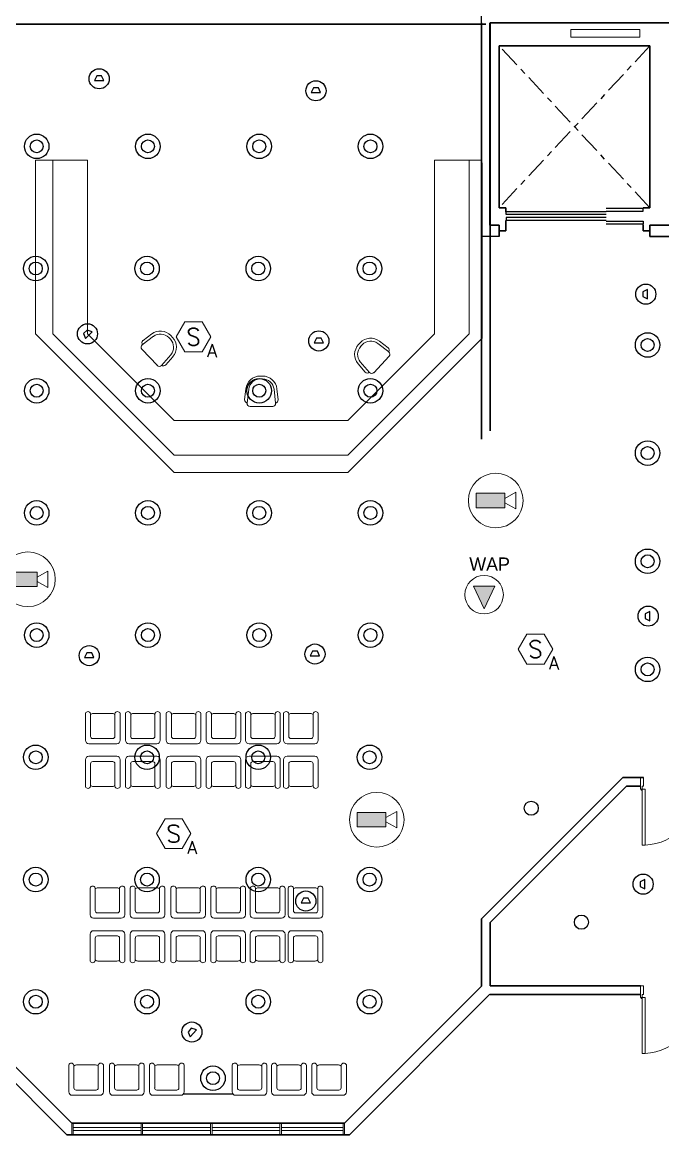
# Model space of a CAD drawing. Extents: x -15 to 31698, y 0 to 29135.
# Drawn here: x 18.99 to 30.06, y 329.3 to 348.53 of the extents above; entities that cross this region are included whole.
import ezdxf
from ezdxf.enums import TextEntityAlignment as Align

# ---------------------------------------------------------------- set-up
doc = ezdxf.new("R2010")
doc.units = 0
doc.header["$LTSCALE"] = 0.15
doc.linetypes.add('CENTERX2', pattern=[4, 2.5, -0.5, 0.5, -0.5])
doc.layers.get('0').update_dxf_attribs({"color": 252})
for name, color, linetype in [('0 ARCH', 252, 'Continuous'), ('0 fire alarm', 252, 'Continuous'), ('0 lum', 252, 'Continuous'), ('0 sockets', 252, 'Continuous'), ('C1', 252, 'Continuous'), ('CCTV', 4, 'Continuous'), ('d1', 252, 'Continuous'), ('grocol', 252, 'Continuous'), ('WINDOW', 252, 'Continuous')]:
    doc.layers.add(name, color=color, linetype=linetype)
for name, color, linetype, lineweight in [('anal', 252, 'Continuous', 20), ('DOOR', 252, 'Continuous', 20), ('E-LT-CKT-NM', 7, 'Continuous', 30), ('elev', 252, 'Continuous', 9), ('FUR', 252, 'Continuous', 9), ('T-CCTV', 7, 'Continuous', 0), ('T-FIRE-B', 4, 'Continuous', 0), ('T-STRUCTURED', 7, 'Continuous', 0), ('T-TEXT', 2, 'Continuous', 0), ('wall', 252, 'Continuous', 30)]:
    doc.layers.add(name, color=color, linetype=linetype, lineweight=lineweight)
doc.styles.add('ROMANS', font='ROMANS.shx', dxfattribs={"width": 0.8})
doc.styles.add('SDC-TEXT-ARB', font='sdc-arb.shx')

# ---------------------------------------------------------------- blocks, each defined once
blk = doc.blocks.new('2')
at = {"color": 3}
blk.add_circle((0, 0, 3.4), 0.122, dxfattribs=at)
blk = doc.blocks.new('5')
at = {"color": 3}
for radius in [0.212, 0.112]:
    blk.add_circle((0, 0, 4), radius, dxfattribs=at)
blk = doc.blocks.new('D200')
at = {"layer": 'DOOR'}
for points in [[(0.03, 0.2), (0.03, 1.17), (0.08, 1.17), (0.08, 0.2)], [(1.97, 0.2), (1.97, 1.17), (1.92, 1.17), (1.92, 0.2)], [(0.03, 0.2), (0, 0.2), (0, 0), (0.05, 0), (0.05, 0.15), (0.03, 0.15)], [(1.97, 0.2), (2, 0.2), (2, 0), (1.95, 0), (1.95, 0.15), (1.97, 0.15)]]:
    blk.add_lwpolyline(points, close=True, dxfattribs=at)
for centre in [(0.02, 0.21), (1.98, 0.21)]:
    blk.add_circle(centre, 0.01, dxfattribs=at)
for centre, start, end in [((0.027, 0.2), 0, 87.0492), ((1.97, 0.2), 92.9508, 180)]:
    blk.add_arc(centre, 0.971, start, end, dxfattribs=at)
blk = doc.blocks.new('ARCH')
at = {"layer": 'anal'}
for p, q in [((19.212, 343.146), (19.212, 346.146)), ((19.212, 346.146), (20.112, 346.146)), ((19.512, 343.146), (19.512, 346.146)), ((20.112, 343.146), (20.112, 346.146)), ((26.112, 343.146), (26.112, 346.146)), ((26.112, 346.146), (26.937, 346.146)), ((26.712, 343.146), (26.712, 346.146)), ((26.937, 346.1), (26.937, 343.071)), ((21.612, 340.746), (19.212, 343.146)), ((21.612, 341.046), (19.512, 343.146)), ((20.112, 343.146), (21.612, 341.646)), ((24.612, 341.646), (26.112, 343.146)), ((26.712, 343.146), (24.612, 341.046)), ((24.612, 340.746), (26.937, 343.071)), ((21.612, 341.646), (24.612, 341.646)), ((21.612, 341.046), (24.612, 341.046)), ((21.612, 340.746), (24.612, 340.746)), ((19.841, 329.5), (19.841, 329.3)), ((19.866, 329.5), (19.866, 329.3)), ((21.041, 329.5), (21.041, 329.3)), ((21.066, 329.5), (21.066, 329.3)), ((22.241, 329.5), (22.241, 329.3)), ((22.266, 329.5), (22.266, 329.3)), ((23.441, 329.5), (23.441, 329.3)), ((23.466, 329.5), (23.466, 329.3)), ((24.534, 329.5), (24.534, 329.3)), ((24.559, 329.5), (24.559, 329.3)), ((19.866, 329.425), (21.037, 329.425)), ((19.866, 329.425), (21.037, 329.425)), ((19.866, 329.375), (21.037, 329.375)), ((19.866, 329.375), (21.037, 329.375)), ((21.066, 329.425), (22.237, 329.425)), ((21.066, 329.425), (22.237, 329.425)), ((21.066, 329.375), (22.237, 329.375)), ((21.066, 329.375), (22.237, 329.375)), ((22.266, 329.425), (23.437, 329.425)), ((22.266, 329.425), (23.437, 329.425)), ((22.266, 329.375), (23.437, 329.375)), ((22.266, 329.375), (23.437, 329.375)), ((23.466, 329.425), (24.534, 329.425)), ((23.466, 329.375), (24.534, 329.375))]:
    blk.add_line(p, q, dxfattribs=at)
at = {"layer": 'C1'}
blk.add_line((22.633, 330), (21.767, 330), dxfattribs=at)
at = {"layer": 'd1', "linetype": 'CENTERX2'}
for p, q in [((29.838, 348.125), (27.228, 345.326)), ((29.838, 345.326), (27.228, 348.125))]:
    blk.add_line(p, q, dxfattribs=at)
at = {"layer": 'd1', "ltscale": 0.5}
for p, q in [((27.352, 345.206), (27.352, 345.256)), ((29.08, 345.256), (27.352, 345.256)), ((29.078, 345.316), (29.718, 345.316)), ((29.078, 345.266), (29.718, 345.266)), ((29.718, 345.266), (29.718, 345.316)), ((29.08, 345.206), (27.352, 345.206)), ((27.352, 345.156), (27.352, 345.106)), ((29.08, 345.156), (27.352, 345.156)), ((29.08, 345.106), (27.352, 345.106)), ((29.021, 345.106), (27.392, 345.106)), ((29.078, 345.096), (29.718, 345.096)), ((29.078, 345.046), (29.718, 345.046)), ((29.718, 345.096), (29.718, 345.046))]:
    blk.add_line(p, q, dxfattribs=at)
at = {"layer": 'elev'}
for p, q in [((28.467, 348.272), (28.467, 348.408)), ((28.467, 348.408), (29.664, 348.408)), ((29.664, 348.408), (29.664, 348.272)), ((29.664, 348.272), (28.467, 348.272))]:
    blk.add_line(p, q, dxfattribs=at)
at = {"layer": 'FUR'}
for p, q in [((21.073, 343.03), (21.223, 343.143)), ((21.555, 343.115), (21.583, 343.085)), ((21.059, 342.956), (21.253, 343.103)), ((21.519, 343.081), (21.547, 343.051)), ((24.828, 342.991), (24.8, 342.962)), ((24.864, 342.957), (24.836, 342.927)), ((25.324, 342.833), (25.13, 342.979)), ((25.31, 342.906), (25.16, 343.019)), ((21.321, 342.598), (21.053, 342.883)), ((21.395, 342.599), (21.553, 342.784)), ((21.469, 342.609), (21.591, 342.751)), ((25.062, 342.474), (25.33, 342.759)), ((24.914, 342.485), (24.792, 342.628)), ((24.988, 342.475), (24.83, 342.66)), ((23.14, 342.416), (23.099, 342.416)), ((23.14, 342.366), (23.099, 342.366)), ((22.83, 342.006), (22.85, 342.193)), ((22.874, 341.945), (22.9, 342.187)), ((23.365, 341.945), (23.339, 342.187)), ((23.408, 342.006), (23.388, 342.193)), ((22.924, 341.891), (23.315, 341.891)), ((20.078, 336.584), (20.078, 336.119)), ((20.168, 336.582), (20.168, 336.187)), ((20.543, 336.584), (20.213, 336.584)), ((20.588, 336.187), (20.588, 336.582)), ((20.678, 336.119), (20.678, 336.584)), ((20.77, 336.584), (20.77, 336.119)), ((20.86, 336.582), (20.86, 336.187)), ((21.235, 336.584), (20.905, 336.584)), ((21.28, 336.187), (21.28, 336.582)), ((21.37, 336.119), (21.37, 336.584)), ((21.474, 336.584), (21.474, 336.119)), ((21.564, 336.582), (21.564, 336.187)), ((21.939, 336.584), (21.609, 336.584)), ((21.984, 336.187), (21.984, 336.582)), ((22.074, 336.119), (22.074, 336.584)), ((22.165, 336.584), (22.165, 336.119)), ((22.255, 336.582), (22.255, 336.187)), ((22.63, 336.584), (22.3, 336.584)), ((22.675, 336.187), (22.675, 336.582)), ((22.765, 336.119), (22.765, 336.584)), ((22.847, 336.584), (22.847, 336.119)), ((22.937, 336.582), (22.937, 336.187)), ((23.312, 336.584), (22.982, 336.584)), ((23.357, 336.187), (23.357, 336.582)), ((23.447, 336.119), (23.447, 336.584)), ((23.503, 336.584), (23.503, 336.119)), ((23.593, 336.582), (23.593, 336.187)), ((23.968, 336.584), (23.638, 336.584)), ((24.013, 336.187), (24.013, 336.582)), ((24.103, 336.119), (24.103, 336.584)), ((20.138, 336.059), (20.618, 336.059)), ((20.205, 336.149), (20.55, 336.149)), ((20.83, 336.059), (21.31, 336.059)), ((20.897, 336.149), (21.242, 336.149)), ((21.534, 336.059), (22.014, 336.059)), ((21.601, 336.149), (21.946, 336.149)), ((22.225, 336.059), (22.705, 336.059)), ((22.293, 336.149), (22.638, 336.149)), ((22.907, 336.059), (23.387, 336.059)), ((22.974, 336.149), (23.319, 336.149)), ((23.563, 336.059), (24.043, 336.059)), ((23.63, 336.149), (23.975, 336.149)), ((20.138, 335.843), (20.618, 335.843)), ((20.83, 335.843), (21.31, 335.843)), ((21.534, 335.843), (22.014, 335.843)), ((22.225, 335.843), (22.705, 335.843)), ((22.907, 335.843), (23.387, 335.843)), ((23.563, 335.843), (24.043, 335.843)), ((20.078, 335.318), (20.078, 335.783)), ((20.168, 335.32), (20.168, 335.715)), ((20.205, 335.753), (20.55, 335.753)), ((20.588, 335.715), (20.588, 335.32)), ((20.678, 335.783), (20.678, 335.318)), ((20.77, 335.318), (20.77, 335.783)), ((20.86, 335.32), (20.86, 335.715)), ((20.897, 335.753), (21.242, 335.753)), ((21.28, 335.715), (21.28, 335.32)), ((21.37, 335.783), (21.37, 335.318)), ((21.474, 335.318), (21.474, 335.783)), ((21.564, 335.32), (21.564, 335.715)), ((21.601, 335.753), (21.946, 335.753)), ((21.984, 335.715), (21.984, 335.32)), ((22.074, 335.783), (22.074, 335.318)), ((22.165, 335.318), (22.165, 335.783)), ((22.255, 335.32), (22.255, 335.715)), ((22.293, 335.753), (22.638, 335.753)), ((22.675, 335.715), (22.675, 335.32)), ((22.765, 335.783), (22.765, 335.318)), ((22.847, 335.318), (22.847, 335.783)), ((22.937, 335.32), (22.937, 335.715)), ((22.974, 335.753), (23.319, 335.753)), ((23.357, 335.715), (23.357, 335.32)), ((23.447, 335.783), (23.447, 335.318)), ((23.503, 335.318), (23.503, 335.783)), ((23.593, 335.32), (23.593, 335.715)), ((23.63, 335.753), (23.975, 335.753)), ((24.013, 335.715), (24.013, 335.32)), ((24.103, 335.783), (24.103, 335.318)), ((20.543, 335.318), (20.213, 335.318)), ((21.235, 335.318), (20.905, 335.318)), ((21.939, 335.318), (21.609, 335.318)), ((22.63, 335.318), (22.3, 335.318)), ((23.312, 335.318), (22.982, 335.318)), ((23.968, 335.318), (23.638, 335.318)), ((20.158, 333.569), (20.158, 333.104)), ((20.248, 333.567), (20.248, 333.172)), ((20.623, 333.569), (20.293, 333.569)), ((20.668, 333.172), (20.668, 333.567)), ((20.758, 333.104), (20.758, 333.569)), ((20.85, 333.569), (20.85, 333.104)), ((20.94, 333.567), (20.94, 333.172)), ((21.315, 333.569), (20.985, 333.569)), ((21.36, 333.172), (21.36, 333.567)), ((21.45, 333.104), (21.45, 333.569)), ((21.554, 333.569), (21.554, 333.104)), ((21.644, 333.567), (21.644, 333.172)), ((22.019, 333.569), (21.689, 333.569)), ((22.064, 333.172), (22.064, 333.567)), ((22.154, 333.104), (22.154, 333.569)), ((22.246, 333.569), (22.246, 333.104)), ((22.336, 333.567), (22.336, 333.172)), ((22.711, 333.569), (22.381, 333.569)), ((22.756, 333.172), (22.756, 333.567)), ((22.846, 333.104), (22.846, 333.569)), ((22.928, 333.569), (22.928, 333.104)), ((23.018, 333.567), (23.018, 333.172)), ((23.393, 333.569), (23.063, 333.569)), ((23.438, 333.172), (23.438, 333.567)), ((23.528, 333.104), (23.528, 333.569)), ((23.583, 333.569), (23.583, 333.104)), ((23.673, 333.567), (23.673, 333.172)), ((24.048, 333.569), (23.718, 333.569)), ((24.093, 333.172), (24.093, 333.567)), ((24.183, 333.104), (24.183, 333.569)), ((20.286, 333.134), (20.631, 333.134)), ((20.978, 333.134), (21.323, 333.134)), ((21.682, 333.134), (22.027, 333.134)), ((22.373, 333.134), (22.718, 333.134)), ((23.055, 333.134), (23.4, 333.134)), ((23.711, 333.134), (24.056, 333.134)), ((20.218, 333.044), (20.698, 333.044)), ((20.91, 333.044), (21.39, 333.044)), ((21.614, 333.044), (22.094, 333.044)), ((22.306, 333.044), (22.786, 333.044)), ((22.988, 333.044), (23.468, 333.044)), ((23.643, 333.044), (24.123, 333.044)), ((20.158, 332.303), (20.158, 332.768)), ((20.218, 332.828), (20.698, 332.828)), ((20.286, 332.738), (20.631, 332.738)), ((20.758, 332.768), (20.758, 332.303)), ((20.85, 332.303), (20.85, 332.768)), ((20.91, 332.828), (21.39, 332.828)), ((20.978, 332.738), (21.323, 332.738)), ((21.45, 332.768), (21.45, 332.303)), ((21.554, 332.303), (21.554, 332.768)), ((21.614, 332.828), (22.094, 332.828)), ((21.682, 332.738), (22.027, 332.738)), ((22.154, 332.768), (22.154, 332.303)), ((22.246, 332.303), (22.246, 332.768)), ((22.306, 332.828), (22.786, 332.828)), ((22.373, 332.738), (22.718, 332.738)), ((22.846, 332.768), (22.846, 332.303)), ((22.928, 332.303), (22.928, 332.768)), ((22.988, 332.828), (23.468, 332.828)), ((23.055, 332.738), (23.4, 332.738)), ((23.528, 332.768), (23.528, 332.303)), ((23.583, 332.303), (23.583, 332.768)), ((23.643, 332.828), (24.123, 332.828)), ((23.711, 332.738), (24.056, 332.738)), ((24.183, 332.768), (24.183, 332.303)), ((20.248, 332.305), (20.248, 332.701)), ((20.668, 332.701), (20.668, 332.305)), ((20.94, 332.305), (20.94, 332.701)), ((21.36, 332.701), (21.36, 332.305)), ((21.644, 332.305), (21.644, 332.701)), ((22.064, 332.701), (22.064, 332.305)), ((22.336, 332.305), (22.336, 332.701)), ((22.756, 332.701), (22.756, 332.305)), ((23.018, 332.305), (23.018, 332.701)), ((23.438, 332.701), (23.438, 332.305)), ((23.673, 332.305), (23.673, 332.701)), ((24.093, 332.701), (24.093, 332.305)), ((20.623, 332.303), (20.293, 332.303)), ((21.315, 332.303), (20.985, 332.303)), ((22.019, 332.303), (21.689, 332.303)), ((22.711, 332.303), (22.381, 332.303)), ((23.393, 332.303), (23.063, 332.303)), ((24.048, 332.303), (23.718, 332.303)), ((19.789, 330.042), (19.789, 330.507)), ((19.879, 330.11), (19.879, 330.505)), ((19.924, 330.507), (20.254, 330.507)), ((20.299, 330.505), (20.299, 330.11)), ((20.389, 330.507), (20.389, 330.042)), ((20.493, 330.042), (20.493, 330.507)), ((20.583, 330.11), (20.583, 330.505)), ((20.628, 330.507), (20.958, 330.507)), ((21.003, 330.505), (21.003, 330.11)), ((21.093, 330.507), (21.093, 330.042)), ((21.185, 330.042), (21.185, 330.507)), ((21.275, 330.11), (21.275, 330.505)), ((21.32, 330.507), (21.65, 330.507)), ((21.695, 330.505), (21.695, 330.11)), ((21.785, 330.507), (21.785, 330.042)), ((22.615, 330.042), (22.615, 330.507)), ((22.705, 330.11), (22.705, 330.505)), ((22.75, 330.507), (23.08, 330.507)), ((23.125, 330.505), (23.125, 330.11)), ((23.215, 330.507), (23.215, 330.042)), ((23.297, 330.042), (23.297, 330.507)), ((23.387, 330.11), (23.387, 330.505)), ((23.432, 330.507), (23.762, 330.507)), ((23.807, 330.505), (23.807, 330.11)), ((23.897, 330.507), (23.897, 330.042)), ((23.989, 330.042), (23.989, 330.507)), ((24.079, 330.11), (24.079, 330.505)), ((24.124, 330.507), (24.454, 330.507)), ((24.499, 330.505), (24.499, 330.11)), ((24.589, 330.507), (24.589, 330.042)), ((20.261, 330.072), (19.916, 330.072)), ((20.965, 330.072), (20.62, 330.072)), ((21.657, 330.072), (21.312, 330.072)), ((23.088, 330.072), (22.743, 330.072)), ((23.77, 330.072), (23.425, 330.072)), ((24.461, 330.072), (24.116, 330.072)), ((20.329, 329.982), (19.849, 329.982)), ((21.033, 329.982), (20.553, 329.982)), ((21.725, 329.982), (21.245, 329.982)), ((23.155, 329.982), (22.675, 329.982)), ((23.837, 329.982), (23.357, 329.982)), ((24.529, 329.982), (24.049, 329.982))]:
    blk.add_line(p, q, dxfattribs=at)
for centre, radius, start, end in [((21.373, 342.943), 0.25, 43.2547, 127.1117), ((21.373, 342.943), 0.2, 43.2547, 127.1117), ((21.09, 342.917), 0.05, 128.285, 223.2547), ((21.103, 342.99), 0.05, 127.1117, 223.2547), ((21.401, 342.914), 0.2, 319.3977, 43.2547), ((21.401, 342.914), 0.25, 319.3977, 43.2547), ((24.982, 342.79), 0.25, 136.7453, 220.6023), ((24.982, 342.79), 0.2, 136.7453, 220.6023), ((25.01, 342.82), 0.25, 52.8883, 136.7453), ((25.01, 342.82), 0.2, 52.8883, 136.7453), ((25.28, 342.866), 0.05, 316.7453, 52.8883), ((25.293, 342.793), 0.05, 316.7453, 51.715), ((21.357, 342.632), 0.05, 223.2547, 318.2244), ((21.431, 342.641), 0.05, 223.2547, 319.3977), ((23.099, 342.166), 0.25, 90, 173.857), ((23.099, 342.166), 0.2, 90, 173.857), ((23.14, 342.166), 0.25, 6.143, 90), ((23.14, 342.166), 0.2, 6.143, 90), ((24.952, 342.518), 0.05, 220.6023, 316.7453), ((25.026, 342.509), 0.05, 221.7756, 316.7453), ((22.88, 342.001), 0.05, 173.857, 270), ((23.359, 342.001), 0.05, 270, 6.143), ((22.924, 341.941), 0.05, 175.0303, 270), ((23.315, 341.941), 0.05, 270, 4.9697)]:
    blk.add_arc(centre, radius, start, end, dxfattribs=at)
for centre, major_axis, start_param, end_param in [((20.122, 336.567), (-0.0339, 0.0339), 4.256093, 6.69338), ((20.213, 336.524), (-0.0424, 0.0424), -0.785398, 0.062664), ((20.543, 336.524), (0.0424, 0.0424), 6.220521, 7.068583), ((20.633, 336.567), (0.0339, 0.0339), 5.87299, 8.310278), ((20.814, 336.567), (-0.0339, 0.0339), 4.256093, 6.69338), ((20.905, 336.524), (-0.0424, 0.0424), -0.785398, 0.062664), ((21.235, 336.524), (0.0424, 0.0424), 6.220521, 7.068583), ((21.325, 336.567), (0.0339, 0.0339), 5.87299, 8.310278), ((21.518, 336.567), (-0.0339, 0.0339), 4.256093, 6.69338), ((21.609, 336.524), (-0.0424, 0.0424), -0.785398, 0.062664), ((21.939, 336.524), (0.0424, 0.0424), 6.220521, 7.068583), ((22.029, 336.567), (0.0339, 0.0339), 5.87299, 8.310278), ((22.21, 336.567), (-0.0339, 0.0339), 4.256093, 6.69338), ((22.3, 336.524), (-0.0424, 0.0424), -0.785398, 0.062664), ((22.63, 336.524), (0.0424, 0.0424), 6.220521, 7.068583), ((22.721, 336.567), (0.0339, 0.0339), 5.87299, 8.310278), ((22.892, 336.567), (-0.0339, 0.0339), 4.256093, 6.69338), ((22.982, 336.524), (-0.0424, 0.0424), -0.785398, 0.062664), ((23.312, 336.524), (0.0424, 0.0424), 6.220521, 7.068583), ((23.402, 336.567), (0.0339, 0.0339), 5.87299, 8.310278), ((23.547, 336.567), (-0.0339, 0.0339), 4.256093, 6.69338), ((23.638, 336.524), (-0.0424, 0.0424), -0.785398, 0.062664), ((23.968, 336.524), (0.0424, 0.0424), 6.220521, 7.068583), ((24.058, 336.567), (0.0339, 0.0339), 5.87299, 8.310278), ((20.205, 336.187), (0.0265, 0.0265), 2.356194, 3.926991), ((20.55, 336.187), (0.0265, 0.0265), 3.926991, 5.497787), ((20.897, 336.187), (0.0265, 0.0265), 2.356194, 3.926991), ((21.242, 336.187), (0.0265, 0.0265), 3.926991, 5.497787), ((21.601, 336.187), (0.0265, 0.0265), 2.356194, 3.926991), ((21.946, 336.187), (0.0265, 0.0265), 3.926991, 5.497787), ((22.293, 336.187), (0.0265, 0.0265), 2.356194, 3.926991), ((22.638, 336.187), (0.0265, 0.0265), 3.926991, 5.497787), ((22.974, 336.187), (0.0265, 0.0265), 2.356194, 3.926991), ((23.319, 336.187), (0.0265, 0.0265), 3.926991, 5.497787), ((23.63, 336.187), (0.0265, 0.0265), 2.356194, 3.926991), ((23.975, 336.187), (0.0265, 0.0265), 3.926991, 5.497787), ((20.138, 336.119), (-0.0424, 0.0424), 0.785398, 2.356194), ((20.618, 336.119), (0.0424, 0.0424), 3.926991, 5.497787), ((20.83, 336.119), (-0.0424, 0.0424), 0.785398, 2.356194), ((21.31, 336.119), (0.0424, 0.0424), 3.926991, 5.497787), ((21.534, 336.119), (-0.0424, 0.0424), 0.785398, 2.356194), ((22.014, 336.119), (0.0424, 0.0424), 3.926991, 5.497787), ((22.225, 336.119), (-0.0424, 0.0424), 0.785398, 2.356194), ((22.705, 336.119), (0.0424, 0.0424), 3.926991, 5.497787), ((22.907, 336.119), (-0.0424, 0.0424), 0.785398, 2.356194), ((23.387, 336.119), (0.0424, 0.0424), 3.926991, 5.497787), ((23.563, 336.119), (-0.0424, 0.0424), 0.785398, 2.356194), ((24.043, 336.119), (0.0424, 0.0424), 3.926991, 5.497787), ((20.203, 333.552), (-0.0339, 0.0339), 4.256093, 6.69338), ((20.293, 333.509), (-0.0424, 0.0424), -0.785398, 0.062664), ((20.623, 333.509), (0.0424, 0.0424), 6.220521, 7.068583), ((20.714, 333.552), (0.0339, 0.0339), 5.87299, 8.310278), ((20.895, 333.552), (-0.0339, 0.0339), 4.256093, 6.69338), ((20.985, 333.509), (-0.0424, 0.0424), -0.785398, 0.062664), ((21.315, 333.509), (0.0424, 0.0424), 6.220521, 7.068583), ((21.406, 333.552), (0.0339, 0.0339), 5.87299, 8.310278), ((21.599, 333.552), (-0.0339, 0.0339), 4.256093, 6.69338), ((21.689, 333.509), (-0.0424, 0.0424), -0.785398, 0.062664), ((22.019, 333.509), (0.0424, 0.0424), 6.220521, 7.068583), ((22.109, 333.552), (0.0339, 0.0339), 5.87299, 8.310278), ((22.291, 333.552), (-0.0339, 0.0339), 4.256093, 6.69338), ((22.381, 333.509), (-0.0424, 0.0424), -0.785398, 0.062664), ((22.711, 333.509), (0.0424, 0.0424), 6.220521, 7.068583), ((22.801, 333.552), (0.0339, 0.0339), 5.87299, 8.310278), ((22.972, 333.552), (-0.0339, 0.0339), 4.256093, 6.69338), ((23.063, 333.509), (-0.0424, 0.0424), -0.785398, 0.062664), ((23.393, 333.509), (0.0424, 0.0424), 6.220521, 7.068583), ((23.483, 333.552), (0.0339, 0.0339), 5.87299, 8.310278), ((23.628, 333.552), (-0.0339, 0.0339), 4.256093, 6.69338), ((23.718, 333.509), (-0.0424, 0.0424), -0.785398, 0.062664), ((24.048, 333.509), (0.0424, 0.0424), 6.220521, 7.068583), ((24.139, 333.552), (0.0339, 0.0339), 5.87299, 8.310278), ((20.218, 333.104), (-0.0424, 0.0424), 0.785398, 2.356194), ((20.286, 333.172), (0.0265, 0.0265), 2.356194, 3.926991), ((20.631, 333.172), (0.0265, 0.0265), 3.926991, 5.497787), ((20.698, 333.104), (0.0424, 0.0424), 3.926991, 5.497787), ((20.91, 333.104), (-0.0424, 0.0424), 0.785398, 2.356194), ((20.978, 333.172), (0.0265, 0.0265), 2.356194, 3.926991), ((21.323, 333.172), (0.0265, 0.0265), 3.926991, 5.497787), ((21.39, 333.104), (0.0424, 0.0424), 3.926991, 5.497787), ((21.614, 333.104), (-0.0424, 0.0424), 0.785398, 2.356194), ((21.682, 333.172), (0.0265, 0.0265), 2.356194, 3.926991), ((22.027, 333.172), (0.0265, 0.0265), 3.926991, 5.497787), ((22.094, 333.104), (0.0424, 0.0424), 3.926991, 5.497787), ((22.306, 333.104), (-0.0424, 0.0424), 0.785398, 2.356194), ((22.373, 333.172), (0.0265, 0.0265), 2.356194, 3.926991), ((22.718, 333.172), (0.0265, 0.0265), 3.926991, 5.497787), ((22.786, 333.104), (0.0424, 0.0424), 3.926991, 5.497787), ((22.988, 333.104), (-0.0424, 0.0424), 0.785398, 2.356194), ((23.055, 333.172), (0.0265, 0.0265), 2.356194, 3.926991), ((23.4, 333.172), (0.0265, 0.0265), 3.926991, 5.497787), ((23.468, 333.104), (0.0424, 0.0424), 3.926991, 5.497787), ((23.643, 333.104), (-0.0424, 0.0424), 0.785398, 2.356194), ((23.711, 333.172), (0.0265, 0.0265), 2.356194, 3.926991), ((24.056, 333.172), (0.0265, 0.0265), 3.926991, 5.497787), ((24.123, 333.104), (0.0424, 0.0424), 3.926991, 5.497787)]:
    blk.add_ellipse(centre, major_axis=major_axis, ratio=1, start_param=start_param, end_param=end_param, dxfattribs=at)
at = {"layer": 'FUR', "extrusion": (0, 0, -1)}
for centre, major_axis, start_param, end_param in [((20.138, 335.783), (0.0424, 0.0424), 3.926991, 5.497787), ((20.618, 335.783), (-0.0424, 0.0424), 0.785398, 2.356194), ((20.83, 335.783), (0.0424, 0.0424), 3.926991, 5.497787), ((21.31, 335.783), (-0.0424, 0.0424), 0.785398, 2.356194), ((21.534, 335.783), (0.0424, 0.0424), 3.926991, 5.497787), ((22.014, 335.783), (-0.0424, 0.0424), 0.785398, 2.356194), ((22.225, 335.783), (0.0424, 0.0424), 3.926991, 5.497787), ((22.705, 335.783), (-0.0424, 0.0424), 0.785398, 2.356194), ((22.907, 335.783), (0.0424, 0.0424), 3.926991, 5.497787), ((23.387, 335.783), (-0.0424, 0.0424), 0.785398, 2.356194), ((23.563, 335.783), (0.0424, 0.0424), 3.926991, 5.497787), ((24.043, 335.783), (-0.0424, 0.0424), 0.785398, 2.356194), ((20.205, 335.715), (0.0265, 0.0265), 3.926991, 5.497787), ((20.55, 335.715), (0.0265, 0.0265), -0.785398, 0.785398), ((20.897, 335.715), (0.0265, 0.0265), 3.926991, 5.497787), ((21.242, 335.715), (0.0265, 0.0265), -0.785398, 0.785398), ((21.601, 335.715), (0.0265, 0.0265), 3.926991, 5.497787), ((21.946, 335.715), (0.0265, 0.0265), -0.785398, 0.785398), ((22.293, 335.715), (0.0265, 0.0265), 3.926991, 5.497787), ((22.638, 335.715), (0.0265, 0.0265), -0.785398, 0.785398), ((22.974, 335.715), (0.0265, 0.0265), 3.926991, 5.497787), ((23.319, 335.715), (0.0265, 0.0265), -0.785398, 0.785398), ((23.63, 335.715), (0.0265, 0.0265), 3.926991, 5.497787), ((23.975, 335.715), (0.0265, 0.0265), -0.785398, 0.785398), ((20.122, 335.335), (0.0339, 0.0339), 1.1145, 3.551788), ((20.213, 335.378), (0.0424, 0.0424), 2.356194, 3.204257), ((20.543, 335.378), (-0.0424, 0.0424), 3.078929, 3.926991), ((20.633, 335.335), (-0.0339, 0.0339), 2.731397, 5.168685), ((20.814, 335.335), (0.0339, 0.0339), 1.1145, 3.551788), ((20.905, 335.378), (0.0424, 0.0424), 2.356194, 3.204257), ((21.235, 335.378), (-0.0424, 0.0424), 3.078929, 3.926991), ((21.325, 335.335), (-0.0339, 0.0339), 2.731397, 5.168685), ((21.518, 335.335), (0.0339, 0.0339), 1.1145, 3.551788), ((21.609, 335.378), (0.0424, 0.0424), 2.356194, 3.204257), ((21.939, 335.378), (-0.0424, 0.0424), 3.078929, 3.926991), ((22.029, 335.335), (-0.0339, 0.0339), 2.731397, 5.168685), ((22.21, 335.335), (0.0339, 0.0339), 1.1145, 3.551788), ((22.3, 335.378), (0.0424, 0.0424), 2.356194, 3.204257), ((22.63, 335.378), (-0.0424, 0.0424), 3.078929, 3.926991), ((22.721, 335.335), (-0.0339, 0.0339), 2.731397, 5.168685), ((22.892, 335.335), (0.0339, 0.0339), 1.1145, 3.551788), ((22.982, 335.378), (0.0424, 0.0424), 2.356194, 3.204257), ((23.312, 335.378), (-0.0424, 0.0424), 3.078929, 3.926991), ((23.402, 335.335), (-0.0339, 0.0339), 2.731397, 5.168685), ((23.547, 335.335), (0.0339, 0.0339), 1.1145, 3.551788), ((23.638, 335.378), (0.0424, 0.0424), 2.356194, 3.204257), ((23.968, 335.378), (-0.0424, 0.0424), 3.078929, 3.926991), ((24.058, 335.335), (-0.0339, 0.0339), 2.731397, 5.168685), ((20.218, 332.768), (0.0424, 0.0424), 3.926991, 5.497787), ((20.286, 332.701), (0.0265, 0.0265), 3.926991, 5.497787), ((20.631, 332.701), (0.0265, 0.0265), -0.785398, 0.785398), ((20.698, 332.768), (-0.0424, 0.0424), 0.785398, 2.356194), ((20.91, 332.768), (0.0424, 0.0424), 3.926991, 5.497787), ((20.978, 332.701), (0.0265, 0.0265), 3.926991, 5.497787), ((21.323, 332.701), (0.0265, 0.0265), -0.785398, 0.785398), ((21.39, 332.768), (-0.0424, 0.0424), 0.785398, 2.356194), ((21.614, 332.768), (0.0424, 0.0424), 3.926991, 5.497787), ((21.682, 332.701), (0.0265, 0.0265), 3.926991, 5.497787), ((22.027, 332.701), (0.0265, 0.0265), -0.785398, 0.785398), ((22.094, 332.768), (-0.0424, 0.0424), 0.785398, 2.356194), ((22.306, 332.768), (0.0424, 0.0424), 3.926991, 5.497787), ((22.373, 332.701), (0.0265, 0.0265), 3.926991, 5.497787), ((22.718, 332.701), (0.0265, 0.0265), -0.785398, 0.785398), ((22.786, 332.768), (-0.0424, 0.0424), 0.785398, 2.356194), ((22.988, 332.768), (0.0424, 0.0424), 3.926991, 5.497787), ((23.055, 332.701), (0.0265, 0.0265), 3.926991, 5.497787), ((23.4, 332.701), (0.0265, 0.0265), -0.785398, 0.785398), ((23.468, 332.768), (-0.0424, 0.0424), 0.785398, 2.356194), ((23.643, 332.768), (0.0424, 0.0424), 3.926991, 5.497787), ((23.711, 332.701), (0.0265, 0.0265), 3.926991, 5.497787), ((24.056, 332.701), (0.0265, 0.0265), -0.785398, 0.785398), ((24.123, 332.768), (-0.0424, 0.0424), 0.785398, 2.356194), ((20.203, 332.321), (0.0339, 0.0339), 1.1145, 3.551788), ((20.293, 332.363), (0.0424, 0.0424), 2.356194, 3.204257), ((20.623, 332.363), (-0.0424, 0.0424), 3.078929, 3.926991), ((20.714, 332.321), (-0.0339, 0.0339), 2.731397, 5.168685), ((20.895, 332.321), (0.0339, 0.0339), 1.1145, 3.551788), ((20.985, 332.363), (0.0424, 0.0424), 2.356194, 3.204257), ((21.315, 332.363), (-0.0424, 0.0424), 3.078929, 3.926991), ((21.406, 332.321), (-0.0339, 0.0339), 2.731397, 5.168685), ((21.599, 332.321), (0.0339, 0.0339), 1.1145, 3.551788), ((21.689, 332.363), (0.0424, 0.0424), 2.356194, 3.204257), ((22.019, 332.363), (-0.0424, 0.0424), 3.078929, 3.926991), ((22.109, 332.321), (-0.0339, 0.0339), 2.731397, 5.168685), ((22.291, 332.321), (0.0339, 0.0339), 1.1145, 3.551788), ((22.381, 332.363), (0.0424, 0.0424), 2.356194, 3.204257), ((22.711, 332.363), (-0.0424, 0.0424), 3.078929, 3.926991), ((22.801, 332.321), (-0.0339, 0.0339), 2.731397, 5.168685), ((22.972, 332.321), (0.0339, 0.0339), 1.1145, 3.551788), ((23.063, 332.363), (0.0424, 0.0424), 2.356194, 3.204257), ((23.393, 332.363), (-0.0424, 0.0424), 3.078929, 3.926991), ((23.483, 332.321), (-0.0339, 0.0339), 2.731397, 5.168685), ((23.628, 332.321), (0.0339, 0.0339), 1.1145, 3.551788), ((23.718, 332.363), (0.0424, 0.0424), 2.356194, 3.204257), ((24.048, 332.363), (-0.0424, 0.0424), 3.078929, 3.926991), ((24.139, 332.321), (-0.0339, 0.0339), 2.731397, 5.168685), ((19.834, 330.49), (-0.0339, 0.0339), 5.87299, 8.310278), ((19.924, 330.447), (-0.0424, 0.0424), 6.220521, 7.068583), ((20.254, 330.447), (0.0424, 0.0424), -0.785398, 0.062664), ((20.344, 330.49), (0.0339, 0.0339), 4.256093, 6.69338), ((20.537, 330.49), (-0.0339, 0.0339), 5.87299, 8.310278), ((20.628, 330.447), (-0.0424, 0.0424), 6.220521, 7.068583), ((20.958, 330.447), (0.0424, 0.0424), -0.785398, 0.062664), ((21.048, 330.49), (0.0339, 0.0339), 4.256093, 6.69338), ((21.229, 330.49), (-0.0339, 0.0339), 5.87299, 8.310278), ((21.32, 330.447), (-0.0424, 0.0424), 6.220521, 7.068583), ((21.65, 330.447), (0.0424, 0.0424), -0.785398, 0.062664), ((21.74, 330.49), (0.0339, 0.0339), 4.256093, 6.69338), ((22.66, 330.49), (-0.0339, 0.0339), 5.87299, 8.310278), ((22.75, 330.447), (-0.0424, 0.0424), 6.220521, 7.068583), ((23.08, 330.447), (0.0424, 0.0424), -0.785398, 0.062664), ((23.171, 330.49), (0.0339, 0.0339), 4.256093, 6.69338), ((23.342, 330.49), (-0.0339, 0.0339), 5.87299, 8.310278), ((23.432, 330.447), (-0.0424, 0.0424), 6.220521, 7.068583), ((23.762, 330.447), (0.0424, 0.0424), -0.785398, 0.062664), ((23.852, 330.49), (0.0339, 0.0339), 4.256093, 6.69338), ((24.034, 330.49), (-0.0339, 0.0339), 5.87299, 8.310278), ((24.124, 330.447), (-0.0424, 0.0424), 6.220521, 7.068583), ((24.454, 330.447), (0.0424, 0.0424), -0.785398, 0.062664), ((24.544, 330.49), (0.0339, 0.0339), 4.256093, 6.69338), ((19.849, 330.042), (-0.0424, 0.0424), 3.926991, 5.497787), ((19.916, 330.11), (0.0265, 0.0265), 2.356194, 3.926991), ((20.261, 330.11), (0.0265, 0.0265), 0.785398, 2.356194), ((20.329, 330.042), (0.0424, 0.0424), 0.785398, 2.356194), ((20.553, 330.042), (-0.0424, 0.0424), 3.926991, 5.497787), ((20.62, 330.11), (0.0265, 0.0265), 2.356194, 3.926991), ((20.965, 330.11), (0.0265, 0.0265), 0.785398, 2.356194), ((21.033, 330.042), (0.0424, 0.0424), 0.785398, 2.356194), ((21.245, 330.042), (-0.0424, 0.0424), 3.926991, 5.497787), ((21.312, 330.11), (0.0265, 0.0265), 2.356194, 3.926991), ((21.657, 330.11), (0.0265, 0.0265), 0.785398, 2.356194), ((21.725, 330.042), (0.0424, 0.0424), 0.785398, 2.356194), ((22.675, 330.042), (-0.0424, 0.0424), 3.926991, 5.497787), ((22.743, 330.11), (0.0265, 0.0265), 2.356194, 3.926991), ((23.088, 330.11), (0.0265, 0.0265), 0.785398, 2.356194), ((23.155, 330.042), (0.0424, 0.0424), 0.785398, 2.356194), ((23.357, 330.042), (-0.0424, 0.0424), 3.926991, 5.497787), ((23.425, 330.11), (0.0265, 0.0265), 2.356194, 3.926991), ((23.77, 330.11), (0.0265, 0.0265), 0.785398, 2.356194), ((23.837, 330.042), (0.0424, 0.0424), 0.785398, 2.356194), ((24.049, 330.042), (-0.0424, 0.0424), 3.926991, 5.497787), ((24.116, 330.11), (0.0265, 0.0265), 2.356194, 3.926991), ((24.461, 330.11), (0.0265, 0.0265), 0.785398, 2.356194), ((24.529, 330.042), (0.0424, 0.0424), 0.785398, 2.356194)]:
    blk.add_ellipse(centre, major_axis=major_axis, ratio=1, start_param=start_param, end_param=end_param, dxfattribs=at)
at = {"layer": 'grocol', "ltscale": 0.5}
for p, q in [((26.927, 344.826), (26.927, 348.67)), ((27.068, 345.026), (27.068, 348.525)), ((27.068, 348.52), (27.068, 344.826)), ((27.068, 344.826), (26.927, 344.826))]:
    blk.add_line(p, q, dxfattribs=at)
at = {"layer": 'wall'}
for p, q in [((27, 348.7), (17.4, 348.7)), ((27, 348.5), (17.4, 348.5)), ((26.923, 348.52), (26.923, 341.323)), ((36.527, 348.525), (27.073, 348.525)), ((27.073, 348.52), (27.073, 341.47)), ((36.675, 348.525), (27.075, 348.525)), ((27.228, 345.326), (27.228, 348.125)), ((27.228, 348.125), (29.838, 348.125)), ((29.838, 348.125), (29.838, 345.326)), ((27.228, 345.326), (27.348, 345.326)), ((27.348, 345.266), (27.348, 345.326)), ((27.348, 345.326), (27.348, 345.255)), ((29.718, 345.326), (29.838, 345.326)), ((27.348, 345.106), (27.348, 344.926)), ((29.718, 345.036), (29.718, 344.926)), ((27.228, 345.026), (27.068, 345.026)), ((27.228, 345.026), (27.228, 344.826)), ((27.348, 344.926), (27.228, 344.926)), ((29.718, 344.926), (29.838, 344.926)), ((29.838, 345.026), (29.838, 344.826)), ((30.238, 345.026), (29.838, 345.026)), ((30.238, 344.826), (29.838, 344.826)), ((29.369, 335.475), (26.925, 333.031)), ((29.725, 335.475), (29.369, 335.475)), ((29.431, 335.325), (27.075, 332.969)), ((29.675, 335.325), (29.431, 335.325)), ((26.925, 333.031), (26.925, 331.866)), ((27.075, 332.969), (27.075, 331.875)), ((19.841, 329.5), (17.475, 331.866)), ((26.925, 331.866), (24.559, 329.5)), ((29.675, 331.875), (27.075, 331.875)), ((19.759, 329.3), (17.4, 331.659)), ((27.071, 331.729), (24.641, 329.3)), ((29.675, 331.725), (27.075, 331.725)), ((24.559, 329.5), (19.841, 329.5)), ((24.641, 329.3), (19.759, 329.3))]:
    blk.add_line(p, q, dxfattribs=at)
at = {"layer": 'WINDOW', "linetype": 'CENTERX2'}
blk.add_line((27.228, 344.826), (27.068, 344.826), dxfattribs=at)
at = {"layer": 'DOOR', "xscale": -1, "rotation": 180}
for p in [(29.675, 335.475), (29.675, 331.875)]:
    blk.add_blockref('D200', p, dxfattribs=at)
blk = doc.blocks.new('sound')
at = {"color": 2}
for p, q in [((157.806, 349.721), (157.724, 349.682)), ((157.724, 349.682), (157.724, 349.597)), ((157.806, 349.558), (157.806, 349.721)), ((157.724, 349.597), (157.806, 349.558))]:
    blk.add_line(p, q, dxfattribs=at)
blk.add_circle((157.774, 349.64), 0.174, dxfattribs=at)
blk = doc.blocks.new('LEGEND_dwg_WAP-CEILING-1155327-TELECOMMUNICATION LEGEND_ GENERAL NOTES _SYMBOLS _ ABBREVIATIONS')
at = {"layer": 'T-STRUCTURED'}
blk.add_hatch(color=256, dxfattribs=at).paths.add_polyline_path([(0, -184), (-138, 111), (138, 111)], flags=0)
at = {"layer": 'T-STRUCTURED', "flags": 128}
blk.add_lwpolyline([(138, 111), (-138, 111), (0, -184)], close=True, dxfattribs=at)
at = {"layer": 'T-STRUCTURED'}
blk.add_circle((0, 0), 250, dxfattribs=at)
blk = doc.blocks.new('f10')
at = {"xscale": 0.01150579243575653, "yscale": 0.01150579243575653, "zscale": 0.01150579243575653}
blk.add_blockref('LEGEND_dwg_WAP-CEILING-1155327-TELECOMMUNICATION LEGEND_ GENERAL NOTES _SYMBOLS _ ABBREVIATIONS', (29.6, -78.29), dxfattribs=at)
at = {"color": 4}
blk.add_attdef('WAP', (27.39, -74.72), '', height=1.99, dxfattribs=at)
blk = doc.blocks.new('SA-F')
blk.add_lwpolyline([(200, 0), (100, 173), (-100, 173), (-200, 0), (-100, -173), (100, -173)], close=True)
at = {"layer": 'T-TEXT', "style": 'ROMANS'}
blk.add_attdef('S', text='', height=200, dxfattribs=at).set_placement((0, 0, 0), align=Align.MIDDLE)
blk.add_attdef('A', text='', height=150, dxfattribs=at).set_placement((215, -161), align=Align.MIDDLE_CENTER)
blk = doc.blocks.new('LEGEND_dwg_CCTV DOME-1155345-TELECOMMUNICATION LEGEND_ GENERAL NOTES _SYMBOLS _ ABBREVIATIONS')
at = {"layer": 'T-CCTV'}
blk.add_hatch(color=256, dxfattribs=at).paths.add_polyline_path([(255, -95), (-120, -95), (-120, 95), (255, 95)], flags=0)
at = {"layer": 'T-CCTV', "flags": 128}
for points in [[(-120, 28), (-262, 108), (-262, -108), (-120, -28)], [(255, -95), (255, 95), (-120, 95), (-120, -95), (255, -95)]]:
    blk.add_lwpolyline(points, dxfattribs=at)
at = {"layer": 'T-CCTV'}
blk.add_circle((0, 0), 358, dxfattribs=at)
blk = doc.blocks.new('RG CAMERA')
at = {"layer": 'CCTV', "xscale": 1.150579243575653, "yscale": 1.150579243575653, "zscale": 1.150579243575653}
blk.add_blockref('LEGEND_dwg_CCTV DOME-1155345-TELECOMMUNICATION LEGEND_ GENERAL NOTES _SYMBOLS _ ABBREVIATIONS', (101765, 50919), dxfattribs=at)
at = {"layer": 'E-LT-CKT-NM', "style": 'SDC-TEXT-ARB'}
blk.add_attdef('RG', (101447, 51364), '', height=326, dxfattribs=at)

msp = doc.modelspace()

# ---------------------------------------------------------------- block references
at = {"xscale": 0.1157527098878497, "yscale": 0.1157527098878497, "zscale": 0.1157527098878497}
msp.add_blockref('f10', (23.544, 347.698), dxfattribs=at).add_auto_attribs({'WAP': 'WAP'})
at = {"layer": '0 ARCH', "color": 2}
msp.add_blockref('ARCH', (0, 0), dxfattribs=at)
at = {"layer": '0 fire alarm', "color": 2}
ref = msp.add_blockref('RG CAMERA', (143.895, 398.668), dxfattribs=dict(at, xscale=0.001147, yscale=0.001147, zscale=0.001147, rotation=180))
ref.add_attrib('RG', 'RG', (27.535, 339.753), dxfattribs={"layer": 'E-LT-CKT-NM', "height": 0.00374, "rotation": 180, "style": 'SDC-TEXT-ARB'})
ref = msp.add_blockref('RG CAMERA', (135.808, 397.307), dxfattribs=dict(at, xscale=0.001147, yscale=0.001147, zscale=0.001147, rotation=180))
ref.add_attrib('RG', 'RG', (19.449, 338.392), dxfattribs={"layer": 'E-LT-CKT-NM', "height": 0.00374, "rotation": 180, "style": 'SDC-TEXT-ARB'})
ref = msp.add_blockref('RG CAMERA', (141.839, 393.15), dxfattribs=dict(at, xscale=0.001147, yscale=0.001147, zscale=0.001147, rotation=180))
ref.add_attrib('RG', 'RG', (25.479, 334.235), dxfattribs={"layer": 'E-LT-CKT-NM', "height": 0.00374, "rotation": 180, "style": 'SDC-TEXT-ARB'})
at = {"layer": '0 lum'}
for name, p in [('5', (19.235, 346.387, 4.094)), ('5', (21.158, 346.387, 4.094)), ('5', (23.082, 346.387, 4.094)), ('5', (25.005, 346.387, 4.094)), ('5', (19.219, 344.275, 4.094)), ('5', (21.143, 344.275, 4.094)), ('5', (23.066, 344.275, 4.094)), ('5', (24.99, 344.275, 4.094)), ('5', (19.235, 342.162, 4.094)), ('5', (21.158, 342.162, 4.094)), ('5', (23.082, 342.162, 4.094)), ('5', (25.005, 342.162, 4.094)), ('5', (19.235, 340.05, 4.094)), ('5', (21.158, 340.05, 4.094)), ('5', (23.082, 340.05, 4.094)), ('5', (25.005, 340.05, 4.094)), ('5', (19.235, 337.937, 4.094)), ('5', (21.158, 337.937, 4.094)), ('5', (23.082, 337.937, 4.094)), ('5', (25.005, 337.937, 4.094)), ('5', (19.219, 335.825, 4.094)), ('5', (21.143, 335.825, 4.094)), ('5', (23.066, 335.825, 4.094)), ('5', (24.99, 335.825, 4.094)), ('5', (19.219, 333.712, 4.094)), ('5', (21.143, 333.712, 4.094)), ('5', (23.066, 333.712, 4.094)), ('5', (24.99, 333.712, 4.094)), ('2', (28.652, 332.975, 3.498)), ('2', (28.652, 332.975, 3.498)), ('2', (28.652, 332.975, 3.498)), ('2', (28.652, 332.975, 3.498)), ('5', (19.219, 331.6, 4.094)), ('5', (21.143, 331.6, 4.094)), ('5', (23.066, 331.6, 4.094)), ('5', (24.99, 331.6, 4.094)), ('5', (22.283, 330.278, 4.094)), ('5', (22.283, 330.278, 4.094)), ('5', (22.283, 330.278, 4.094)), ('5', (22.283, 330.278, 4.094))]:
    msp.add_blockref(name, p, dxfattribs=at)
for name, p, rotation in [('5', (29.797, 342.953, 3.494), 359.5103231084871), ('5', (29.797, 341.084, 3.494), 359.5103231084871), ('5', (29.797, 339.214, 3.494), 359.5103231084871), ('5', (29.797, 337.345, 3.494), 359.5103231084871), ('2', (27.785, 334.945, 3.498), 44.99997764198805), ('2', (27.785, 334.945, 3.498), 44.99997764198805), ('2', (27.785, 334.945, 3.498), 44.99997764198805), ('2', (27.785, 334.945, 3.498), 44.99997764198805)]:
    msp.add_blockref(name, p, dxfattribs=dict(at, rotation=rotation))
at = {"layer": '0 sockets', "color": 3}
for p, rotation in [((-329.325, 505.329), 270), ((-325.577, 505.122), 270), ((-338.683, 207.476), 315), ((-325.527, 500.797), 270), ((-329.496, 495.357), 270), ((-325.594, 495.384), 270), ((-325.752, 491.114), 270), ((-326.577, 170.79), 318.9865537777064)]:
    msp.add_blockref('sound', p, dxfattribs=dict(at, rotation=rotation))
for p in [(-128.009, -5.808), (-127.968, -11.374), (-128.055, -16.008)]:
    msp.add_blockref('sound', p, dxfattribs=at)
at = {"layer": 'T-FIRE-B', "xscale": 0.001487761816891826, "yscale": 0.001487761816891826, "zscale": 0.001487761816891826}
for p in [(21.946, 343.094), (27.858, 337.694), (21.603, 334.506)]:
    msp.add_blockref('SA-F', p, dxfattribs=at).add_auto_attribs({'S': 'S', 'A': 'A'})

doc.saveas('drawing.dxf')
